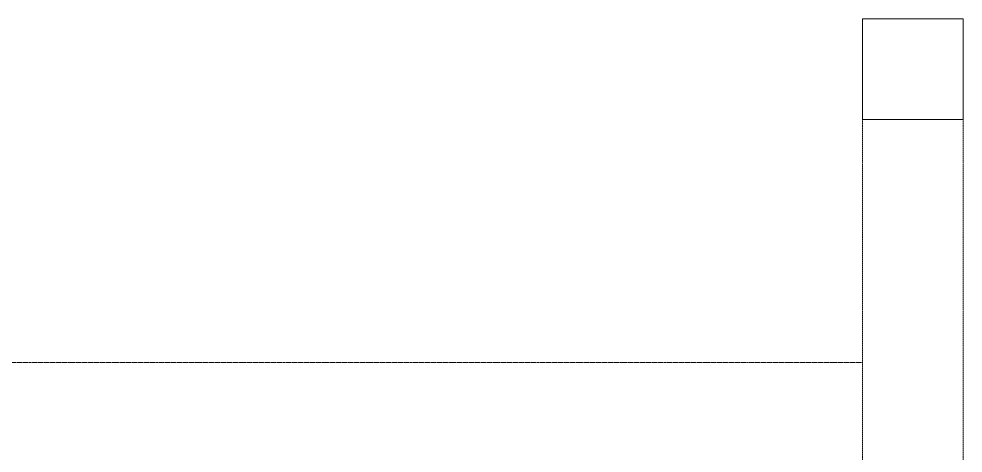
# Model space of a CAD drawing. Extents: x -12260 to 184725, y -29287 to 19916.
# Drawn here: x 43576 to 49206, y 9300 to 11890 of the extents above; entities that cross this region are included whole.
import ezdxf

# ---------------------------------------------------------------- set-up
doc = ezdxf.new("R2010")
doc.units = 0
doc.header["$LTSCALE"] = 0.25
doc.linetypes.add('01-First Floor-FUR$0$HIDDEN', pattern=[9.525, 6.35, -3.175])
doc.linetypes.add('DASHDOT', pattern=[25.4, 12.7, -6.35, 0, -6.35])
for name, color, linetype, lineweight in [('01-First Floor-FUR$0$Proj', 251, 'Continuous', 5), ('01-First Floor-FUR$0$Structure', 251, 'Continuous', 5), ('E-LITE-CLNG-CNDT', 6, 'DASHDOT', 35)]:
    doc.layers.add(name, color=color, linetype=linetype, lineweight=lineweight)

# ---------------------------------------------------------------- blocks, each defined once
blk = doc.blocks.new('01-First Floor-FUR')
at = {"layer": '01-First Floor-FUR$0$Proj', "linetype": '01-First Floor-FUR$0$HIDDEN'}
for p, q in [((48606, 11289.6), (48606, 8848.6)), ((49206, 11289.6), (49206, 8840))]:
    blk.add_line(p, q, dxfattribs=at)
at = {"layer": '01-First Floor-FUR$0$Proj', "linetype": '01-First Floor-FUR$0$HIDDEN', "ltscale": 3}
blk.add_lwpolyline([(48606, 9840), (-2814, 9840), (-2814, -14060), (48606, -14060)], dxfattribs=at)
blk.add_lwpolyline([(48606, 9840), (-2814, 9840), (-2814, -14060), (48606, -14060)], dxfattribs=at)
at = {"layer": '01-First Floor-FUR$0$Structure'}
blk.add_lwpolyline([(49206, 11289.6), (48606, 11289.6), (48606, 11889.6), (49206, 11889.6)], close=True, dxfattribs=at)

msp = doc.modelspace()

# ---------------------------------------------------------------- block references
at = {"layer": 'E-LITE-CLNG-CNDT'}
msp.add_blockref('01-First Floor-FUR', (0, 0), dxfattribs=at)

doc.saveas('drawing.dxf')
